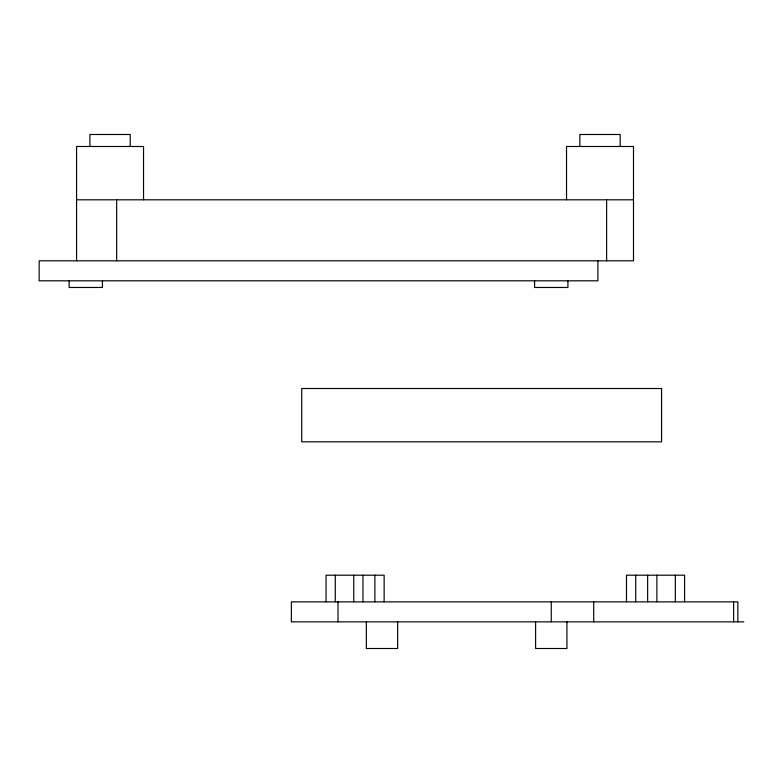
<?xml version="1.0" encoding="UTF-8"?>
<svg xmlns="http://www.w3.org/2000/svg" width="783" height="783" viewBox="0 0 783 783"><rect width="100%" height="100%" fill="white"/><g stroke="black" fill="none" stroke-linecap="round" stroke-linejoin="round"><path stroke-width="1.17" d="M76.568 199.802L633.496 199.802M743.85 621.849L291.374 621.849L291.374 601.863L737.84 601.863L737.85 621.849M733.642 601.863L733.642 621.849M684.577 601.863L684.577 575.202L626.488 575.202L626.488 601.863M675.347 575.202L675.347 601.863M656.878 575.202L656.878 601.863M647.639 575.202L647.639 601.863M635.718 575.202L635.718 601.863M620.175 146.49L620.175 134.49L579.851 134.49L579.851 146.49M606.619 199.802L606.619 260.817M597.909 260.817L597.909 280.813L39.15 280.813L39.15 260.817L633.496 260.817L633.496 146.49L566.53 146.49L566.53 199.802M593.7 601.863L593.7 621.849M567.929 280.813L567.929 287.469L534.603 287.469L534.603 280.813M566.921 621.849L566.921 648.51L535.601 648.51L535.601 621.849M551.261 601.863L551.261 621.849M397.666 621.849L397.666 648.51L366.346 648.51L366.346 621.849M384.14 601.863L384.14 575.202L326.041 575.202L326.041 601.863M374.9 575.202L374.9 601.863M362.979 575.202L362.979 601.863M353.75 575.202L353.75 601.863M338.021 601.863L338.021 621.849M335.281 575.202L335.281 601.863M143.543 199.802L143.543 146.49L76.568 146.49L76.568 260.817M130.213 146.49L130.213 134.49L89.898 134.49L89.898 146.49M116.657 199.802L116.657 260.817M102.456 280.813L102.456 287.469L69.139 287.469L69.139 280.813M661.576 388.515L301.729 388.515L301.729 441.827L661.576 441.827L661.576 388.515"/></g></svg>
